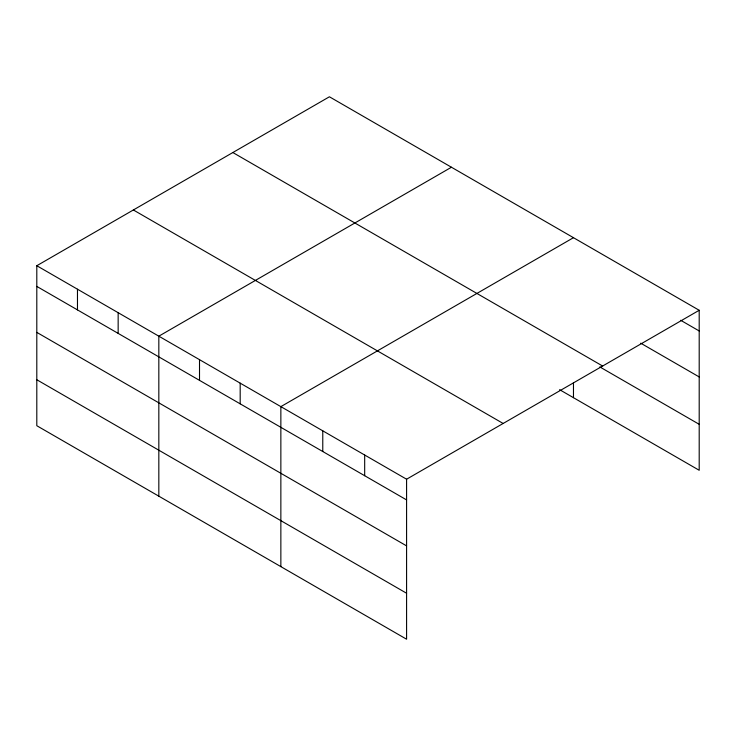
<?xml version="1.0" encoding="UTF-8"?>
<svg xmlns="http://www.w3.org/2000/svg" width="736" height="736" viewBox="0 0 736 736"><rect width="100%" height="100%" fill="white"/><g stroke="black" fill="none" stroke-linecap="round" stroke-linejoin="round"><path stroke-width="1.1" d="M36.8 265.724L406.585 479.219L406.585 639.216L36.8 425.721L36.8 265.724L329.415 96.784L699.2 310.279L699.2 470.276L559.581 389.666M451.444 167.238L158.829 336.177L158.829 496.174M573.473 237.691L280.858 406.631L280.858 566.628M406.585 479.219L699.2 310.279M680.68 320.28L699.2 330.97M640.725 343.178L699.2 376.942M232.852 152.536L602.637 366.031M599.785 366.905L699.2 424.304M133.363 209.972L503.148 423.467M36.8 286.414L406.585 499.91M36.8 332.378L406.585 545.882M36.8 379.748L406.585 593.244M573.473 382.748L573.473 397.688M364.679 455.023L364.679 475.714M322.773 430.827L322.773 451.518M240.184 383.143L240.184 403.834M199.511 359.665L199.511 380.346M118.156 312.69L118.156 333.38M77.473 289.211L77.473 309.893"/></g></svg>
